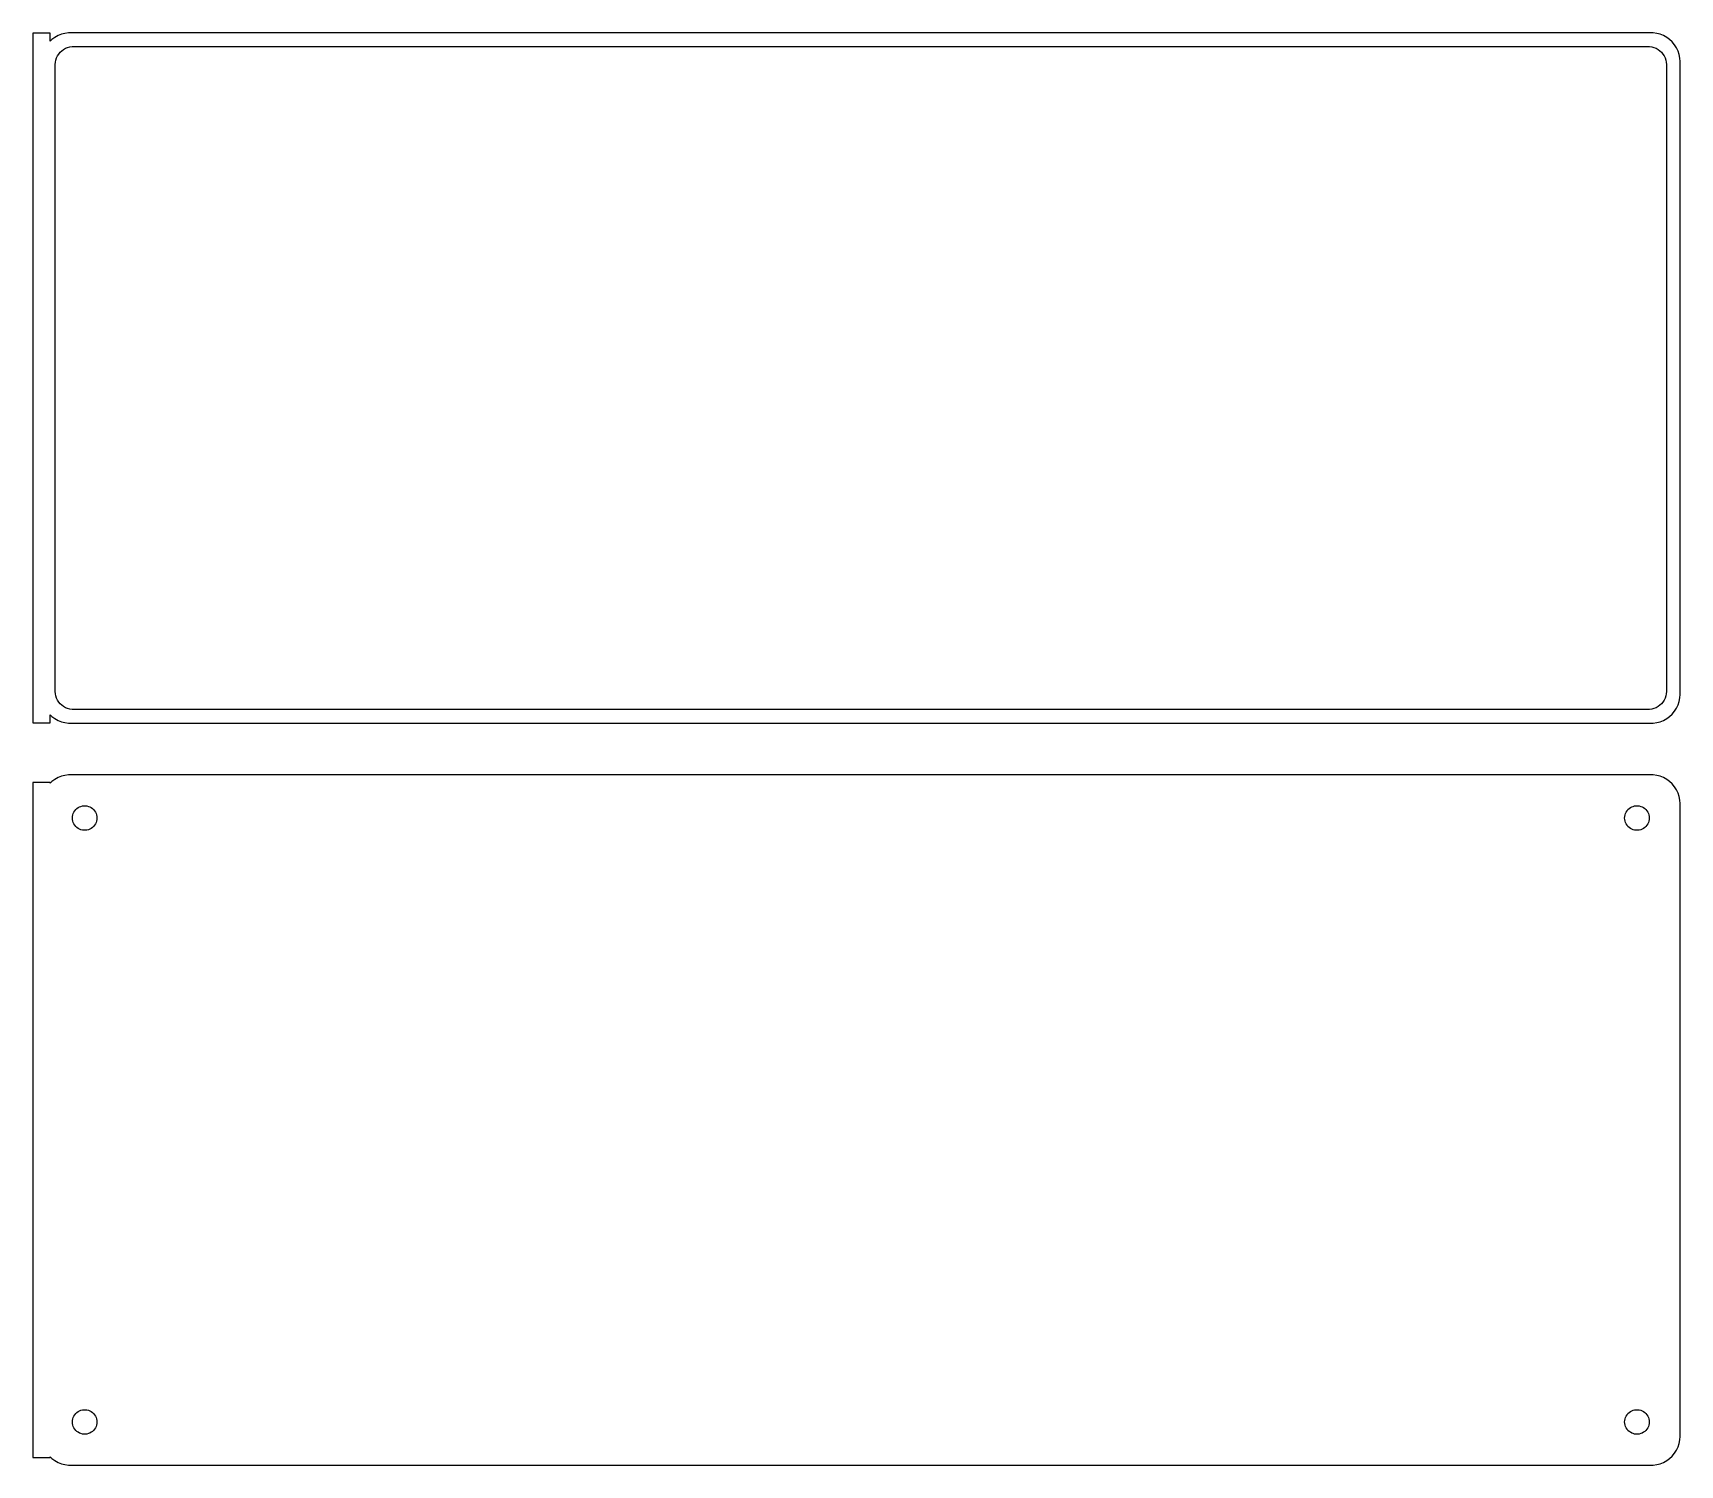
# Model space of a CAD drawing. Header units: metres. Extents: x -144 to 142, y 198 to 447.
import ezdxf

# ---------------------------------------------------------------- set-up
doc = ezdxf.new("R2010")
doc.units = ezdxf.units.M

msp = doc.modelspace()

# ---------------------------------------------------------------- linework, layer by layer
for p, q in [((-141, 446.979), (-144, 446.979)), ((-144, 446.979), (-144, 327.021)), ((-141, 445.559), (-141, 446.979)), ((-137.814, 446.99), (-138.437, 446.911)), ((137.814, 446.99), (-137.814, 446.99)), ((138.437, 446.911), (137.814, 446.99)), ((-140.687, 445.853), (-141, 445.559)), ((-140.179, 446.222), (-140.687, 445.853)), ((-139.629, 446.524), (-140.179, 446.222)), ((-139.045, 446.755), (-139.629, 446.524)), ((-138.437, 446.911), (-139.045, 446.755)), ((-138.984, 443.899), (-138.668, 444.128)), ((-138.668, 444.128), (-138.325, 444.317)), ((-138.325, 444.317), (-137.962, 444.461)), ((-137.962, 444.461), (-137.583, 444.558)), ((-137.583, 444.558), (-137.195, 444.607)), ((-137.195, 444.607), (137.195, 444.607)), ((137.195, 444.607), (137.583, 444.558)), ((137.583, 444.558), (137.962, 444.461)), ((137.962, 444.461), (138.325, 444.317)), ((138.325, 444.317), (138.668, 444.128)), ((139.045, 446.755), (138.437, 446.911)), ((138.668, 444.128), (138.984, 443.899)), ((139.629, 446.524), (139.045, 446.755)), ((140.179, 446.222), (139.629, 446.524)), ((140.687, 445.853), (140.179, 446.222)), ((141.145, 445.423), (140.687, 445.853)), ((141.545, 444.939), (141.145, 445.423)), ((141.882, 444.409), (141.545, 444.939)), ((142.149, 443.841), (141.882, 444.409)), ((-140.113, 441.5), (-140.088, 441.89)), ((-140.113, 332.5), (-140.113, 441.5)), ((-140.088, 441.89), (-140.015, 442.274)), ((-140.015, 442.274), (-139.894, 442.646)), ((-139.894, 442.646), (-139.728, 443)), ((-139.728, 443), (-139.518, 443.33)), ((-139.518, 443.33), (-139.269, 443.631)), ((-139.269, 443.631), (-138.984, 443.899)), ((138.984, 443.899), (139.269, 443.631)), ((139.269, 443.631), (139.518, 443.33)), ((139.518, 443.33), (139.728, 443)), ((139.728, 443), (139.894, 442.646)), ((139.894, 442.646), (140.015, 442.274)), ((140.015, 442.274), (140.088, 441.89)), ((140.088, 441.89), (140.113, 441.5)), ((140.113, 441.5), (140.113, 332.5)), ((142.343, 443.243), (142.149, 443.841)), ((142.461, 442.627), (142.343, 443.243)), ((142.5, 442), (142.461, 442.627)), ((142.5, 332), (142.5, 442)), ((-140.088, 332.11), (-140.113, 332.5)), ((140.113, 332.5), (140.088, 332.11)), ((-140.015, 331.726), (-140.088, 332.11)), ((-139.894, 331.354), (-140.015, 331.726)), ((-139.728, 331), (-139.894, 331.354)), ((-139.518, 330.67), (-139.728, 331)), ((-139.269, 330.369), (-139.518, 330.67)), ((-138.984, 330.101), (-139.269, 330.369)), ((-138.668, 329.872), (-138.984, 330.101)), ((-138.325, 329.683), (-138.668, 329.872)), ((-137.962, 329.539), (-138.325, 329.683)), ((-137.583, 329.442), (-137.962, 329.539)), ((137.962, 329.539), (137.583, 329.442)), ((138.325, 329.683), (137.962, 329.539)), ((138.668, 329.872), (138.325, 329.683)), ((138.984, 330.101), (138.668, 329.872)), ((139.269, 330.369), (138.984, 330.101)), ((139.518, 330.67), (139.269, 330.369)), ((139.728, 331), (139.518, 330.67)), ((139.894, 331.354), (139.728, 331)), ((140.015, 331.726), (139.894, 331.354)), ((140.088, 332.11), (140.015, 331.726)), ((141.545, 329.061), (141.882, 329.591)), ((141.882, 329.591), (142.149, 330.159)), ((142.149, 330.159), (142.343, 330.757)), ((142.343, 330.757), (142.461, 331.373)), ((142.461, 331.373), (142.5, 332)), ((-144, 327.021), (-141, 327.021)), ((-141, 327.021), (-141, 328.441)), ((-141, 328.441), (-140.687, 328.147)), ((-140.687, 328.147), (-140.179, 327.778)), ((-140.179, 327.778), (-139.629, 327.476)), ((-139.629, 327.476), (-139.045, 327.245)), ((-139.045, 327.245), (-138.437, 327.089)), ((-138.437, 327.089), (-137.814, 327.01)), ((-137.814, 327.01), (137.814, 327.01)), ((-137.195, 329.393), (-137.583, 329.442)), ((137.195, 329.393), (-137.195, 329.393)), ((137.583, 329.442), (137.195, 329.393)), ((137.814, 327.01), (138.437, 327.089)), ((138.437, 327.089), (139.045, 327.245)), ((139.045, 327.245), (139.629, 327.476)), ((139.629, 327.476), (140.179, 327.778)), ((140.179, 327.778), (140.687, 328.147)), ((140.687, 328.147), (141.145, 328.577)), ((141.145, 328.577), (141.545, 329.061)), ((-141, 316.653), (-144, 316.653)), ((-144, 316.653), (-144, 199.347)), ((-140.687, 316.853), (-141, 316.559)), ((-141, 316.559), (-141, 316.653)), ((-140.179, 317.222), (-140.687, 316.853)), ((-139.629, 317.524), (-140.179, 317.222)), ((-139.045, 317.755), (-139.629, 317.524)), ((-138.437, 317.911), (-139.045, 317.755)), ((-137.814, 317.99), (-138.437, 317.911)), ((137.814, 317.99), (-137.814, 317.99)), ((138.437, 317.911), (137.814, 317.99)), ((139.045, 317.755), (138.437, 317.911)), ((139.629, 317.524), (139.045, 317.755)), ((140.179, 317.222), (139.629, 317.524)), ((140.687, 316.853), (140.179, 317.222)), ((141.145, 316.423), (140.687, 316.853)), ((141.545, 315.939), (141.145, 316.423)), ((141.882, 315.409), (141.545, 315.939)), ((142.149, 314.841), (141.882, 315.409)), ((-136.361, 312.145), (-136.144, 312.303)), ((-136.144, 312.303), (-135.909, 312.432)), ((-135.909, 312.432), (-135.66, 312.531)), ((-135.66, 312.531), (-135.4, 312.597)), ((-135.4, 312.597), (-135.134, 312.631)), ((-135.134, 312.631), (-134.866, 312.631)), ((-134.866, 312.631), (-134.6, 312.597)), ((-134.6, 312.597), (-134.34, 312.531)), ((-134.34, 312.531), (-134.091, 312.432)), ((-134.091, 312.432), (-133.856, 312.303)), ((-133.856, 312.303), (-133.639, 312.145)), ((133.639, 312.145), (133.856, 312.303)), ((133.856, 312.303), (134.091, 312.432)), ((134.091, 312.432), (134.34, 312.531)), ((134.34, 312.531), (134.6, 312.597)), ((134.6, 312.597), (134.866, 312.631)), ((134.866, 312.631), (135.134, 312.631)), ((135.134, 312.631), (135.4, 312.597)), ((135.4, 312.597), (135.66, 312.531)), ((135.66, 312.531), (135.909, 312.432)), ((135.909, 312.432), (136.144, 312.303)), ((136.144, 312.303), (136.361, 312.145)), ((142.343, 314.243), (142.149, 314.841)), ((142.461, 313.627), (142.343, 314.243)), ((142.5, 313), (142.461, 313.627)), ((142.5, 203), (142.5, 313)), ((-137.135, 310.5), (-137.118, 310.768)), ((-137.118, 310.232), (-137.135, 310.5)), ((-137.118, 310.768), (-137.068, 311.031)), ((-137.068, 309.969), (-137.118, 310.232)), ((-137.068, 311.031), (-136.985, 311.286)), ((-136.985, 309.714), (-137.068, 309.969)), ((-136.985, 311.286), (-136.871, 311.529)), ((-136.871, 309.471), (-136.985, 309.714)), ((-136.871, 311.529), (-136.727, 311.755)), ((-136.727, 309.245), (-136.871, 309.471)), ((-136.727, 311.755), (-136.557, 311.962)), ((-136.557, 311.962), (-136.361, 312.145)), ((-133.639, 312.145), (-133.443, 311.962)), ((-133.443, 311.962), (-133.273, 311.755)), ((-133.273, 311.755), (-133.129, 311.529)), ((-133.129, 309.471), (-133.273, 309.245)), ((-133.129, 311.529), (-133.015, 311.286)), ((-133.015, 309.714), (-133.129, 309.471)), ((-133.015, 311.286), (-132.932, 311.031)), ((-132.932, 309.969), (-133.015, 309.714)), ((-132.932, 311.031), (-132.882, 310.768)), ((-132.882, 310.232), (-132.932, 309.969)), ((-132.882, 310.768), (-132.865, 310.5)), ((-132.865, 310.5), (-132.882, 310.232)), ((132.865, 310.5), (132.882, 310.768)), ((132.882, 310.232), (132.865, 310.5)), ((132.882, 310.768), (132.932, 311.031)), ((132.932, 309.969), (132.882, 310.232)), ((132.932, 311.031), (133.015, 311.286)), ((133.015, 309.714), (132.932, 309.969)), ((133.015, 311.286), (133.129, 311.529)), ((133.129, 309.471), (133.015, 309.714)), ((133.129, 311.529), (133.273, 311.755)), ((133.273, 309.245), (133.129, 309.471)), ((133.273, 311.755), (133.443, 311.962)), ((133.443, 311.962), (133.639, 312.145)), ((136.361, 312.145), (136.557, 311.962)), ((136.557, 311.962), (136.727, 311.755)), ((136.727, 311.755), (136.871, 311.529)), ((136.871, 309.471), (136.727, 309.245)), ((136.871, 311.529), (136.985, 311.286)), ((136.985, 309.714), (136.871, 309.471)), ((136.985, 311.286), (137.068, 311.031)), ((137.068, 309.969), (136.985, 309.714)), ((137.068, 311.031), (137.118, 310.768)), ((137.118, 310.232), (137.068, 309.969)), ((137.118, 310.768), (137.135, 310.5)), ((137.135, 310.5), (137.118, 310.232)), ((-136.557, 309.038), (-136.727, 309.245)), ((-136.361, 308.855), (-136.557, 309.038)), ((-136.144, 308.697), (-136.361, 308.855)), ((-135.909, 308.568), (-136.144, 308.697)), ((-135.66, 308.469), (-135.909, 308.568)), ((-135.4, 308.403), (-135.66, 308.469)), ((-135.134, 308.369), (-135.4, 308.403)), ((-134.866, 308.369), (-135.134, 308.369)), ((-134.6, 308.403), (-134.866, 308.369)), ((-134.34, 308.469), (-134.6, 308.403)), ((-134.091, 308.568), (-134.34, 308.469)), ((-133.856, 308.697), (-134.091, 308.568)), ((-133.639, 308.855), (-133.856, 308.697)), ((-133.443, 309.038), (-133.639, 308.855)), ((-133.273, 309.245), (-133.443, 309.038)), ((133.443, 309.038), (133.273, 309.245)), ((133.639, 308.855), (133.443, 309.038)), ((133.856, 308.697), (133.639, 308.855)), ((134.091, 308.568), (133.856, 308.697)), ((134.34, 308.469), (134.091, 308.568)), ((134.6, 308.403), (134.34, 308.469)), ((134.866, 308.369), (134.6, 308.403)), ((135.134, 308.369), (134.866, 308.369)), ((135.4, 308.403), (135.134, 308.369)), ((135.66, 308.469), (135.4, 308.403)), ((135.909, 308.568), (135.66, 308.469)), ((136.144, 308.697), (135.909, 308.568)), ((136.361, 308.855), (136.144, 308.697)), ((136.557, 309.038), (136.361, 308.855)), ((136.727, 309.245), (136.557, 309.038)), ((-137.068, 206.031), (-136.985, 206.286)), ((-136.985, 206.286), (-136.871, 206.529)), ((-136.871, 206.529), (-136.727, 206.755)), ((-136.727, 206.755), (-136.557, 206.962)), ((-136.557, 206.962), (-136.361, 207.145)), ((-136.361, 207.145), (-136.144, 207.303)), ((-136.144, 207.303), (-135.909, 207.432)), ((-135.909, 207.432), (-135.66, 207.531)), ((-135.66, 207.531), (-135.4, 207.597)), ((-135.4, 207.597), (-135.134, 207.631)), ((-135.134, 207.631), (-134.866, 207.631)), ((-134.866, 207.631), (-134.6, 207.597)), ((-134.6, 207.597), (-134.34, 207.531)), ((-134.34, 207.531), (-134.091, 207.432)), ((-134.091, 207.432), (-133.856, 207.303)), ((-133.856, 207.303), (-133.639, 207.145)), ((-133.639, 207.145), (-133.443, 206.962)), ((-133.443, 206.962), (-133.273, 206.755)), ((-133.273, 206.755), (-133.129, 206.529)), ((-133.129, 206.529), (-133.015, 206.286)), ((-133.015, 206.286), (-132.932, 206.031)), ((132.932, 206.031), (133.015, 206.286)), ((133.015, 206.286), (133.129, 206.529)), ((133.129, 206.529), (133.273, 206.755)), ((133.273, 206.755), (133.443, 206.962)), ((133.443, 206.962), (133.639, 207.145)), ((133.639, 207.145), (133.856, 207.303)), ((133.856, 207.303), (134.091, 207.432)), ((134.091, 207.432), (134.34, 207.531)), ((134.34, 207.531), (134.6, 207.597)), ((134.6, 207.597), (134.866, 207.631)), ((134.866, 207.631), (135.134, 207.631)), ((135.134, 207.631), (135.4, 207.597)), ((135.4, 207.597), (135.66, 207.531)), ((135.66, 207.531), (135.909, 207.432)), ((135.909, 207.432), (136.144, 207.303)), ((136.144, 207.303), (136.361, 207.145)), ((136.361, 207.145), (136.557, 206.962)), ((136.557, 206.962), (136.727, 206.755)), ((136.727, 206.755), (136.871, 206.529)), ((136.871, 206.529), (136.985, 206.286)), ((136.985, 206.286), (137.068, 206.031)), ((-137.135, 205.5), (-137.118, 205.768)), ((-137.118, 205.232), (-137.135, 205.5)), ((-137.118, 205.768), (-137.068, 206.031)), ((-137.068, 204.969), (-137.118, 205.232)), ((-136.985, 204.714), (-137.068, 204.969)), ((-136.871, 204.471), (-136.985, 204.714)), ((-136.727, 204.245), (-136.871, 204.471)), ((-136.557, 204.038), (-136.727, 204.245)), ((-136.361, 203.855), (-136.557, 204.038)), ((-136.144, 203.697), (-136.361, 203.855)), ((-135.909, 203.568), (-136.144, 203.697)), ((-135.66, 203.469), (-135.909, 203.568)), ((-135.4, 203.403), (-135.66, 203.469)), ((-134.34, 203.469), (-134.6, 203.403)), ((-134.091, 203.568), (-134.34, 203.469)), ((-133.856, 203.697), (-134.091, 203.568)), ((-133.639, 203.855), (-133.856, 203.697)), ((-133.443, 204.038), (-133.639, 203.855)), ((-133.273, 204.245), (-133.443, 204.038)), ((-133.129, 204.471), (-133.273, 204.245)), ((-133.015, 204.714), (-133.129, 204.471)), ((-132.932, 204.969), (-133.015, 204.714)), ((-132.932, 206.031), (-132.882, 205.768)), ((-132.882, 205.232), (-132.932, 204.969)), ((-132.882, 205.768), (-132.865, 205.5)), ((-132.865, 205.5), (-132.882, 205.232)), ((132.865, 205.5), (132.882, 205.768)), ((132.882, 205.232), (132.865, 205.5)), ((132.882, 205.768), (132.932, 206.031)), ((132.932, 204.969), (132.882, 205.232)), ((133.015, 204.714), (132.932, 204.969)), ((133.129, 204.471), (133.015, 204.714)), ((133.273, 204.245), (133.129, 204.471)), ((133.443, 204.038), (133.273, 204.245)), ((133.639, 203.855), (133.443, 204.038)), ((133.856, 203.697), (133.639, 203.855)), ((134.091, 203.568), (133.856, 203.697)), ((134.34, 203.469), (134.091, 203.568)), ((134.6, 203.403), (134.34, 203.469)), ((135.66, 203.469), (135.4, 203.403)), ((135.909, 203.568), (135.66, 203.469)), ((136.144, 203.697), (135.909, 203.568)), ((136.361, 203.855), (136.144, 203.697)), ((136.557, 204.038), (136.361, 203.855)), ((136.727, 204.245), (136.557, 204.038)), ((136.871, 204.471), (136.727, 204.245)), ((136.985, 204.714), (136.871, 204.471)), ((137.068, 204.969), (136.985, 204.714)), ((137.068, 206.031), (137.118, 205.768)), ((137.118, 205.232), (137.068, 204.969)), ((137.118, 205.768), (137.135, 205.5)), ((137.135, 205.5), (137.118, 205.232)), ((-135.134, 203.369), (-135.4, 203.403)), ((-134.866, 203.369), (-135.134, 203.369)), ((-134.6, 203.403), (-134.866, 203.369)), ((134.866, 203.369), (134.6, 203.403)), ((135.134, 203.369), (134.866, 203.369)), ((135.4, 203.403), (135.134, 203.369)), ((141.545, 200.061), (141.882, 200.591)), ((141.882, 200.591), (142.149, 201.159)), ((142.149, 201.159), (142.343, 201.757)), ((142.343, 201.757), (142.461, 202.373)), ((142.461, 202.373), (142.5, 203)), ((-144, 199.347), (-141, 199.347)), ((-141, 199.347), (-141, 199.441)), ((-141, 199.441), (-140.687, 199.147)), ((-140.687, 199.147), (-140.179, 198.778)), ((-140.179, 198.778), (-139.629, 198.476)), ((-139.629, 198.476), (-139.045, 198.245)), ((-139.045, 198.245), (-138.437, 198.089)), ((-138.437, 198.089), (-137.814, 198.01)), ((-137.814, 198.01), (137.814, 198.01)), ((137.814, 198.01), (138.437, 198.089)), ((138.437, 198.089), (139.045, 198.245)), ((139.045, 198.245), (139.629, 198.476)), ((139.629, 198.476), (140.179, 198.778)), ((140.179, 198.778), (140.687, 199.147)), ((140.687, 199.147), (141.145, 199.577)), ((141.145, 199.577), (141.545, 200.061))]:
    msp.add_line(p, q)

doc.saveas('drawing.dxf')
